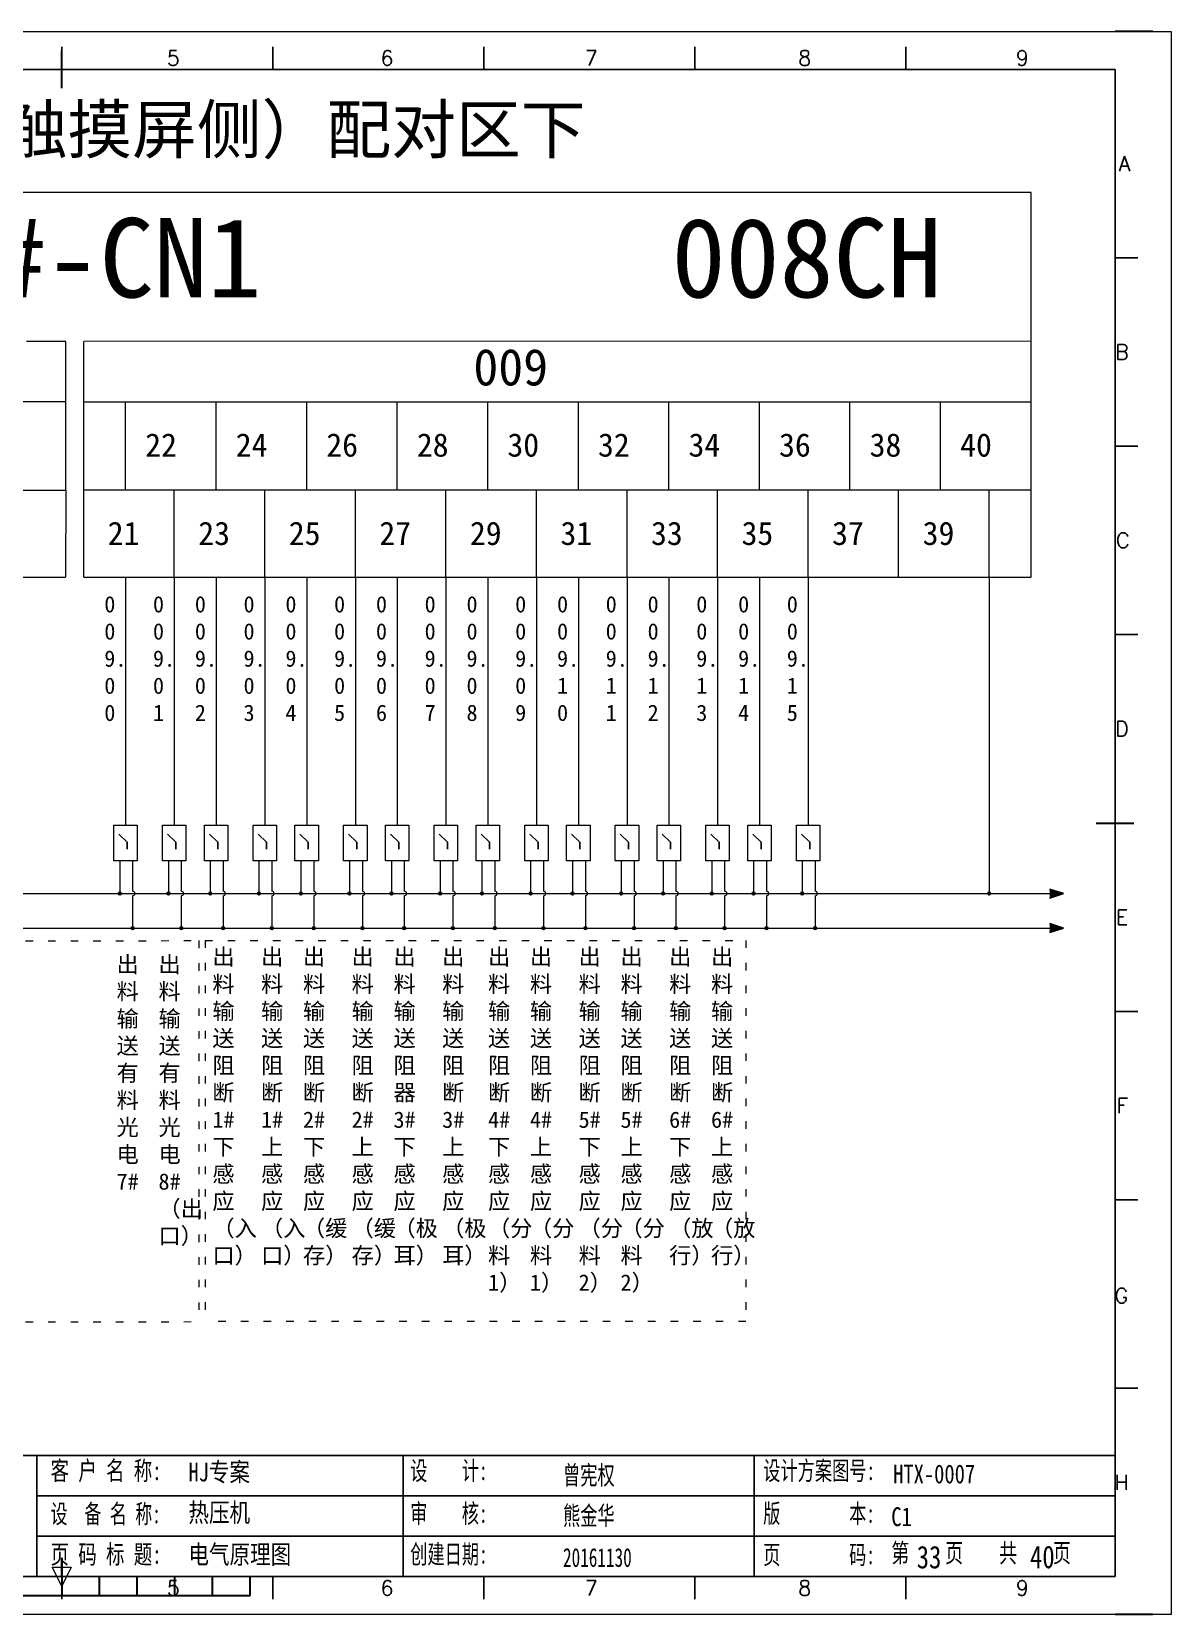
# Model space of a CAD drawing. Extents: x 35123 to 43919, y -4314 to -326.
# Drawn here: x 37091.7 to 37242.9, y -3963.9 to -3753.9 of the extents above; entities that cross this region are included whole.
import ezdxf
from ezdxf.enums import TextEntityAlignment as Align

# ---------------------------------------------------------------- set-up
doc = ezdxf.new("R2010")
doc.units = 0
doc.header["$MEASUREMENT"] = 0
doc.linetypes.add('2', pattern=[15, 1, -2, 1, -2, 1, -2, 1, -2, 1, -2])
doc.linetypes.add('ACAD_ISO02W100', pattern=[15, 12, -3])
for name, color, linetype in [('AE_BOR', 1, 'Continuous'), ('SYMS', 7, 'Continuous'), ('细实线层', 7, 'Continuous')]:
    doc.layers.add(name, color=color, linetype=linetype)
doc.styles.add('Standard0.67', font='', dxfattribs={"width": 0.67})
doc.styles.add('Standard_0.8', font='SimSun.ttf', dxfattribs={"width": 0.8})
doc.styles.add('WD', font='romans.shx', dxfattribs={"bigfont": 'gbcbig.shx'})
doc.styles.add('宋', font='SimSun.ttf', dxfattribs={"width": 0.7})
doc.styles.get('Standard0.67').set_extended_font_data('FangSong_GB2312')

# ---------------------------------------------------------------- blocks, each defined once
blk = doc.blocks.new('gb_a2_a')
for p, q in [((584, 410), (25, 410)), ((584, 10), (584, 410)), ((25, 10), (584, 10))]:
    blk.add_line(p, q)
at = {"layer": 'AE_BOR', "color": 1, "lineweight": 15}
for p, q in [((4.93, 420), (598.93, 420)), ((598.93, 420), (598.93, 0)), ((304.5, 7.5), (302, 12.5)), ((302, 12.5), (307, 12.5)), ((307, 12.5), (304.5, 7.5)), ((598.93, 0), (4.93, 0))]:
    blk.add_line(p, q, dxfattribs=at)
at = {"layer": 'AE_BOR', "lineweight": 30}
for p, q in [((594, 420), (584, 420)), ((594, 0), (584, 0))]:
    blk.add_line(p, q, dxfattribs=at)
at = {"layer": 'AE_BOR'}
for p, q in [((304.5, 410), (304.5, 416)), ((360.5, 410), (360.5, 416)), ((416.5, 410), (416.5, 416)), ((472.5, 410), (472.5, 416)), ((528.5, 410), (528.5, 416)), ((584, 360), (590, 360)), ((584, 310), (590, 310)), ((584, 260), (590, 260)), ((584, 160), (590, 160)), ((584, 110), (590, 110)), ((584, 60), (590, 60)), ((304.5, 10), (304.5, 4)), ((360.5, 10), (360.5, 4)), ((416.5, 10), (416.5, 4)), ((472.5, 10), (472.5, 4)), ((528.5, 10), (528.5, 4))]:
    blk.add_line(p, q, dxfattribs=at)
at = {"layer": 'AE_BOR', "color": 2, "lineweight": 30}
for p, q in [((304.5, 405), (304.5, 415)), ((579, 210), (589, 210)), ((304.5, 10), (304.5, 15)), ((304.5, 15), (304.5, 5)), ((304.5, 10), (304.5, 5)), ((314.5, 5), (314.5, 10)), ((324.5, 5), (324.5, 10)), ((334.5, 5), (334.5, 10)), ((344.5, 5), (344.5, 10)), ((354.5, 5), (354.5, 10)), ((254.5, 5), (354.5, 5))]:
    blk.add_line(p, q, dxfattribs=at)
at = {"layer": 'AE_BOR', "style": 'WD'}
for s, p in [('5', (334.12, 411)), ('6', (390.81, 411)), ('7', (445.01, 411)), ('8', (501.67, 411)), ('9', (559.4, 411)), ('5', (334.12, 5)), ('6', (390.81, 5)), ('7', (445.01, 5)), ('8', (501.67, 5)), ('9', (559.4, 5))]:
    blk.add_text(s, height=4, dxfattribs=at).set_placement(p, align=Align.CENTER)
for s, p in [('A', (588.05, 385)), ('B', (587.67, 335)), ('C', (587.86, 285)), ('D', (587.67, 235)), ('E', (587.48, 185)), ('F', (587.48, 135)), ('F', (587.48, 135)), ('G', (587.48, 84.56)), ('H', (587.67, 35))]:
    blk.add_text(s, height=4, dxfattribs=at).set_placement(p, align=Align.MIDDLE_RIGHT)
blk = doc.blocks.new('WDDOT')
blk.add_hatch(color=256).paths.add_polyline_path([(0.5, 0, 1), (-0.5, 0, 1)])
blk.add_circle((0, 0), 0.5)

msp = doc.modelspace()

# ---------------------------------------------------------------- hatches: boundary and pattern name
h = msp.add_hatch(color=256)
edge = h.paths.add_edge_path()
edge.add_arc((37103.389, -3868.228), 0.177, 0, 360)
h = msp.add_hatch(color=256)
edge = h.paths.add_edge_path()
edge.add_arc((37109.846, -3868.228), 0.177, 0, 360)
h = msp.add_hatch(color=256)
edge = h.paths.add_edge_path()
edge.add_arc((37115.402, -3868.228), 0.177, 0, 360)
h = msp.add_hatch(color=256)
edge = h.paths.add_edge_path()
edge.add_arc((37121.859, -3868.228), 0.177, 0, 360)
h = msp.add_hatch(color=256)
edge = h.paths.add_edge_path()
edge.add_arc((37127.415, -3868.228), 0.177, 0, 360)
h = msp.add_hatch(color=256)
edge = h.paths.add_edge_path()
edge.add_arc((37133.872, -3868.228), 0.177, 0, 360)
h = msp.add_hatch(color=256)
edge = h.paths.add_edge_path()
edge.add_arc((37139.429, -3868.228), 0.177, 0, 360)
h = msp.add_hatch(color=256)
edge = h.paths.add_edge_path()
edge.add_arc((37145.885, -3868.228), 0.177, 0, 360)
h = msp.add_hatch(color=256)
edge = h.paths.add_edge_path()
edge.add_arc((37151.442, -3868.228), 0.177, 0, 360)
h = msp.add_hatch(color=256)
edge = h.paths.add_edge_path()
edge.add_arc((37157.898, -3868.228), 0.177, 0, 360)
h = msp.add_hatch(color=256)
edge = h.paths.add_edge_path()
edge.add_arc((37163.455, -3868.228), 0.177, 0, 360)
h = msp.add_hatch(color=256)
edge = h.paths.add_edge_path()
edge.add_arc((37169.912, -3868.228), 0.177, 0, 360)
h = msp.add_hatch(color=256)
edge = h.paths.add_edge_path()
edge.add_arc((37175.468, -3868.228), 0.177, 0, 360)
h = msp.add_hatch(color=256)
edge = h.paths.add_edge_path()
edge.add_arc((37181.925, -3868.228), 0.177, 0, 360)
h = msp.add_hatch(color=256)
edge = h.paths.add_edge_path()
edge.add_arc((37187.481, -3868.228), 0.177, 0, 360)
h = msp.add_hatch(color=256)
edge = h.paths.add_edge_path()
edge.add_arc((37193.938, -3868.228), 0.177, 0, 360)
h = msp.add_hatch(color=256)
edge = h.paths.add_edge_path()
edge.add_arc((37218.739, -3868.226), 0.177, 0, 360)
for points in [[(37228.606, -3868.226), (37226.743, -3868.823), (37226.743, -3867.629)], [(37228.606, -3872.809), (37226.743, -3873.406), (37226.743, -3872.213)]]:
    msp.add_hatch(color=256).paths.add_polyline_path(points)
h = msp.add_hatch(color=256)
edge = h.paths.add_edge_path()
edge.add_arc((37105.094, -3872.811), 0.177, 0, 360)
h = msp.add_hatch(color=256)
edge = h.paths.add_edge_path()
edge.add_arc((37111.551, -3872.811), 0.177, 0, 360)
h = msp.add_hatch(color=256)
edge = h.paths.add_edge_path()
edge.add_arc((37117.107, -3872.811), 0.177, 0, 360)
h = msp.add_hatch(color=256)
edge = h.paths.add_edge_path()
edge.add_arc((37123.564, -3872.811), 0.177, 0, 360)
h = msp.add_hatch(color=256)
edge = h.paths.add_edge_path()
edge.add_arc((37129.121, -3872.811), 0.177, 0, 360)
h = msp.add_hatch(color=256)
edge = h.paths.add_edge_path()
edge.add_arc((37135.577, -3872.811), 0.177, 0, 360)
h = msp.add_hatch(color=256)
edge = h.paths.add_edge_path()
edge.add_arc((37141.134, -3872.811), 0.177, 0, 360)
h = msp.add_hatch(color=256)
edge = h.paths.add_edge_path()
edge.add_arc((37147.59, -3872.811), 0.177, 0, 360)
h = msp.add_hatch(color=256)
edge = h.paths.add_edge_path()
edge.add_arc((37153.147, -3872.811), 0.177, 0, 360)
h = msp.add_hatch(color=256)
edge = h.paths.add_edge_path()
edge.add_arc((37159.604, -3872.811), 0.177, 0, 360)
h = msp.add_hatch(color=256)
edge = h.paths.add_edge_path()
edge.add_arc((37165.16, -3872.811), 0.177, 0, 360)
h = msp.add_hatch(color=256)
edge = h.paths.add_edge_path()
edge.add_arc((37171.617, -3872.811), 0.177, 0, 360)
h = msp.add_hatch(color=256)
edge = h.paths.add_edge_path()
edge.add_arc((37177.173, -3872.811), 0.177, 0, 360)
h = msp.add_hatch(color=256)
edge = h.paths.add_edge_path()
edge.add_arc((37183.63, -3872.811), 0.177, 0, 360)
h = msp.add_hatch(color=256)
edge = h.paths.add_edge_path()
edge.add_arc((37189.187, -3872.811), 0.177, 0, 360)
h = msp.add_hatch(color=256)
edge = h.paths.add_edge_path()
edge.add_arc((37195.643, -3872.811), 0.177, 0, 360)

# ---------------------------------------------------------------- linework, layer by layer
at = {"lineweight": 0}
for p, q in [((37224.286, -3775.222), (36970.513, -3775.204)), ((37224.298, -3826.263), (37224.286, -3775.222)), ((37096.212, -3803.005), (36970.51, -3803.005)), ((37096.212, -3814.686), (37096.212, -3803.005)), ((37098.621, -3802.987), (37224.292, -3802.985)), ((37104.163, -3814.679), (37104.163, -3802.999)), ((37116.176, -3814.679), (37116.176, -3802.999)), ((37128.19, -3814.679), (37128.19, -3802.999)), ((37140.203, -3814.679), (37140.203, -3802.999)), ((37152.216, -3814.679), (37152.216, -3802.999)), ((37164.229, -3814.679), (37164.229, -3802.999)), ((37176.242, -3814.679), (37176.242, -3802.999)), ((37188.256, -3814.679), (37188.256, -3802.999)), ((37200.269, -3814.679), (37200.269, -3802.999)), ((37212.282, -3814.679), (37212.282, -3802.999)), ((36970.523, -3814.686), (37096.212, -3814.686)), ((37098.607, -3814.679), (37224.295, -3814.679)), ((37098.607, -3814.679), (37104.163, -3814.679)), ((37110.62, -3826.238), (37110.62, -3814.679)), ((37122.633, -3826.238), (37122.633, -3814.679)), ((37134.646, -3826.238), (37134.646, -3814.679)), ((37146.659, -3826.238), (37146.659, -3814.679)), ((37158.673, -3826.238), (37158.673, -3814.679)), ((37170.686, -3826.238), (37170.686, -3814.679)), ((37182.699, -3826.238), (37182.699, -3814.679)), ((37194.712, -3826.238), (37194.712, -3814.679)), ((37206.725, -3826.238), (37206.725, -3814.679)), ((37218.739, -3826.238), (37218.739, -3814.679)), ((36970.523, -3826.245), (37096.211, -3826.245)), ((37098.621, -3826.245), (37224.298, -3826.263)), ((37104.163, -3826.238), (37104.163, -3859.153)), ((37110.62, -3826.238), (37110.62, -3859.153)), ((37116.176, -3826.238), (37116.176, -3859.153)), ((37122.633, -3826.238), (37122.633, -3859.153)), ((37128.19, -3826.238), (37128.19, -3859.153)), ((37134.646, -3826.238), (37134.646, -3859.153)), ((37140.203, -3826.238), (37140.203, -3859.153)), ((37146.659, -3826.238), (37146.659, -3859.153)), ((37152.216, -3826.238), (37152.216, -3859.153)), ((37158.673, -3826.238), (37158.673, -3859.153)), ((37164.229, -3826.238), (37164.229, -3859.153)), ((37170.686, -3826.238), (37170.686, -3859.153)), ((37176.242, -3826.238), (37176.242, -3859.153)), ((37182.699, -3826.238), (37182.699, -3859.153)), ((37188.256, -3826.238), (37188.256, -3859.153)), ((37194.712, -3826.238), (37194.712, -3859.153)), ((37218.739, -3826.245), (37218.739, -3868.226)), ((37103.389, -3863.884), (37103.389, -3868.228)), ((37105.094, -3863.884), (37105.094, -3867.917)), ((37109.846, -3863.884), (37109.846, -3868.228)), ((37111.551, -3863.884), (37111.551, -3867.917)), ((37115.402, -3863.884), (37115.402, -3868.228)), ((37117.107, -3863.884), (37117.107, -3867.917)), ((37121.859, -3863.884), (37121.859, -3868.228)), ((37123.564, -3863.884), (37123.564, -3867.917)), ((37127.415, -3863.884), (37127.415, -3868.228)), ((37129.121, -3863.884), (37129.121, -3867.917)), ((37133.872, -3863.884), (37133.872, -3868.228)), ((37135.577, -3863.884), (37135.577, -3867.917)), ((37139.429, -3863.884), (37139.429, -3868.228)), ((37141.134, -3863.884), (37141.134, -3867.917)), ((37145.885, -3863.884), (37145.885, -3868.228)), ((37147.59, -3863.884), (37147.59, -3867.917)), ((37151.442, -3863.884), (37151.442, -3868.228)), ((37153.147, -3863.884), (37153.147, -3867.917)), ((37157.898, -3863.884), (37157.898, -3868.228)), ((37159.604, -3863.884), (37159.604, -3867.917)), ((37163.455, -3863.884), (37163.455, -3868.228)), ((37165.16, -3863.884), (37165.16, -3867.917)), ((37169.912, -3863.884), (37169.912, -3868.228)), ((37171.617, -3863.884), (37171.617, -3867.917)), ((37175.468, -3863.884), (37175.468, -3868.228)), ((37177.173, -3863.884), (37177.173, -3867.917)), ((37181.925, -3863.884), (37181.925, -3868.228)), ((37183.63, -3863.884), (37183.63, -3867.917)), ((37187.481, -3863.884), (37187.481, -3868.228)), ((37189.187, -3863.884), (37189.187, -3867.917)), ((37193.938, -3863.884), (37193.938, -3868.228)), ((37195.643, -3863.884), (37195.643, -3867.917)), ((36972.262, -3868.226), (37228.606, -3868.226)), ((37105.094, -3868.522), (37105.094, -3872.803)), ((37111.551, -3868.522), (37111.551, -3872.803)), ((37117.107, -3868.522), (37117.107, -3872.803)), ((37123.564, -3868.522), (37123.564, -3872.803)), ((37129.121, -3868.522), (37129.121, -3872.803)), ((37135.577, -3868.522), (37135.577, -3872.803)), ((37141.134, -3868.522), (37141.134, -3872.803)), ((37147.59, -3868.522), (37147.59, -3872.803)), ((37153.147, -3868.522), (37153.147, -3872.803)), ((37159.604, -3868.522), (37159.604, -3872.803)), ((37165.16, -3868.522), (37165.16, -3872.803)), ((37171.617, -3868.522), (37171.617, -3872.803)), ((37177.173, -3868.522), (37177.173, -3872.803)), ((37183.63, -3868.522), (37183.63, -3872.803)), ((37189.187, -3868.522), (37189.187, -3872.803)), ((37195.643, -3868.522), (37195.643, -3872.803)), ((36972.262, -3872.809), (37228.606, -3872.809))]:
    msp.add_line(p, q, dxfattribs=at)
at = {"linetype": 'ACAD_ISO02W100'}
for p, q in [((37104.375, -3861.423), (37103.269, -3860.351)), ((37104.372, -3862.33), (37104.375, -3861.423)), ((37110.831, -3861.423), (37109.725, -3860.351)), ((37110.829, -3862.33), (37110.831, -3861.423)), ((37116.388, -3861.423), (37115.282, -3860.351)), ((37116.386, -3862.33), (37116.388, -3861.423)), ((37122.845, -3861.423), (37121.738, -3860.351)), ((37122.842, -3862.33), (37122.845, -3861.423)), ((37128.401, -3861.423), (37127.295, -3860.351)), ((37128.399, -3862.33), (37128.401, -3861.423)), ((37134.858, -3861.423), (37133.752, -3860.351)), ((37134.855, -3862.33), (37134.858, -3861.423)), ((37140.414, -3861.423), (37139.308, -3860.351)), ((37140.412, -3862.33), (37140.414, -3861.423)), ((37146.871, -3861.423), (37145.765, -3860.351)), ((37146.869, -3862.33), (37146.871, -3861.423)), ((37152.428, -3861.423), (37151.321, -3860.351)), ((37152.425, -3862.33), (37152.428, -3861.423)), ((37158.884, -3861.423), (37157.778, -3860.351)), ((37158.882, -3862.33), (37158.884, -3861.423)), ((37164.441, -3861.423), (37163.335, -3860.351)), ((37164.438, -3862.33), (37164.441, -3861.423)), ((37170.897, -3861.423), (37169.791, -3860.351)), ((37170.895, -3862.33), (37170.897, -3861.423)), ((37176.454, -3861.423), (37175.348, -3860.351)), ((37176.452, -3862.33), (37176.454, -3861.423)), ((37182.911, -3861.423), (37181.804, -3860.351)), ((37182.908, -3862.33), (37182.911, -3861.423)), ((37188.467, -3861.423), (37187.361, -3860.351)), ((37188.465, -3862.33), (37188.467, -3861.423)), ((37194.924, -3861.423), (37193.818, -3860.351)), ((37194.921, -3862.33), (37194.924, -3861.423))]:
    msp.add_line(p, q, dxfattribs=at)
for p, q in [((37228.606, -3868.226), (37226.743, -3867.629)), ((37228.606, -3868.226), (37226.743, -3868.823)), ((37228.606, -3872.809), (37226.743, -3872.213)), ((37228.606, -3872.809), (37226.743, -3873.406)), ((37092.402, -3948.146), (37136.654, -3948.146)), ((37136.654, -3948.146), (37205.44, -3948.146)), ((37205.44, -3948.146), (37235.437, -3948.146)), ((37092.402, -3953.508), (37136.654, -3953.508)), ((37136.654, -3953.508), (37205.44, -3953.508)), ((37205.44, -3953.508), (37235.437, -3953.508)), ((37076.704, -3958.87), (37136.654, -3958.87)), ((37136.654, -3958.87), (37205.44, -3958.87))]:
    msp.add_line(p, q)
at = {"linetype": '2', "lineweight": 0}
for p, q in [((37033.878, -3874.593), (37113.869, -3874.475)), ((37113.869, -3874.475), (37113.869, -3925.033)), ((37114.71, -3874.445), (37186.461, -3874.445)), ((37114.71, -3874.445), (37114.71, -3925.004)), ((37186.461, -3874.445), (37186.461, -3925.004)), ((37033.878, -3925.151), (37113.869, -3925.033)), ((37186.461, -3925.004), (37114.71, -3925.004))]:
    msp.add_line(p, q, dxfattribs=at)
at = {"ltscale": 2}
for p, q in [((37076.704, -3942.785), (37235.437, -3942.785)), ((37092.402, -3942.785), (37092.402, -3958.87)), ((37140.968, -3958.87), (37140.968, -3942.785)), ((37187.548, -3958.87), (37187.548, -3942.785)), ((37205.44, -3958.87), (37235.437, -3958.87))]:
    msp.add_line(p, q, dxfattribs=at)
at = {"lineweight": 9, "ltscale": 0.1}
msp.add_line((37167.065, -3942.785), (37196.527, -3942.785), dxfattribs=at)
at = {"lineweight": 0}
for points in [[(37102.61, -3859.153), (37105.717, -3859.153), (37105.717, -3863.884), (37102.61, -3863.884)], [(37109.066, -3859.153), (37112.174, -3859.153), (37112.174, -3863.884), (37109.066, -3863.884)], [(37114.623, -3859.153), (37117.73, -3859.153), (37117.73, -3863.884), (37114.623, -3863.884)], [(37121.079, -3859.153), (37124.187, -3859.153), (37124.187, -3863.884), (37121.079, -3863.884)], [(37126.636, -3859.153), (37129.743, -3859.153), (37129.743, -3863.884), (37126.636, -3863.884)], [(37133.093, -3859.153), (37136.2, -3859.153), (37136.2, -3863.884), (37133.093, -3863.884)], [(37138.649, -3859.153), (37141.757, -3859.153), (37141.757, -3863.884), (37138.649, -3863.884)], [(37145.106, -3859.153), (37148.213, -3859.153), (37148.213, -3863.884), (37145.106, -3863.884)], [(37150.662, -3859.153), (37153.77, -3859.153), (37153.77, -3863.884), (37150.662, -3863.884)], [(37157.119, -3859.153), (37160.226, -3859.153), (37160.226, -3863.884), (37157.119, -3863.884)], [(37162.676, -3859.153), (37165.783, -3859.153), (37165.783, -3863.884), (37162.676, -3863.884)], [(37169.132, -3859.153), (37172.24, -3859.153), (37172.24, -3863.884), (37169.132, -3863.884)], [(37174.689, -3859.153), (37177.796, -3859.153), (37177.796, -3863.884), (37174.689, -3863.884)], [(37181.145, -3859.153), (37184.253, -3859.153), (37184.253, -3863.884), (37181.145, -3863.884)], [(37186.702, -3859.153), (37189.809, -3859.153), (37189.809, -3863.884), (37186.702, -3863.884)], [(37193.159, -3859.153), (37196.266, -3859.153), (37196.266, -3863.884), (37193.159, -3863.884)]]:
    msp.add_lwpolyline(points, close=True, dxfattribs=at)
for centre in [(37103.389, -3868.228), (37109.846, -3868.228), (37115.402, -3868.228), (37121.859, -3868.228), (37127.415, -3868.228), (37133.872, -3868.228), (37139.429, -3868.228), (37145.885, -3868.228), (37151.442, -3868.228), (37157.898, -3868.228), (37163.455, -3868.228), (37169.912, -3868.228), (37175.468, -3868.228), (37181.925, -3868.228), (37187.481, -3868.228), (37193.938, -3868.228), (37218.739, -3868.226), (37105.094, -3872.811), (37111.551, -3872.811), (37117.107, -3872.811), (37123.564, -3872.811), (37129.121, -3872.811), (37135.577, -3872.811), (37141.134, -3872.811), (37147.59, -3872.811), (37153.147, -3872.811), (37159.604, -3872.811), (37165.16, -3872.811), (37171.617, -3872.811), (37177.173, -3872.811), (37183.63, -3872.811), (37189.187, -3872.811), (37195.643, -3872.811)]:
    msp.add_circle(centre, 0.177)
for centre in [(37105.094, -3868.22), (37111.551, -3868.22), (37117.107, -3868.22), (37123.564, -3868.22), (37129.121, -3868.22), (37135.577, -3868.22), (37141.134, -3868.22), (37147.59, -3868.22), (37153.147, -3868.22), (37159.604, -3868.22), (37165.16, -3868.22), (37171.617, -3868.22), (37177.173, -3868.22), (37183.63, -3868.22), (37189.187, -3868.22), (37195.643, -3868.22)]:
    msp.add_arc(centre, 0.302, 270, 90, dxfattribs=at)
at = {"layer": '细实线层', "lineweight": 0}
for p, q in [((37096.212, -3794.967), (37090.995, -3794.967)), ((37096.212, -3803.005), (37096.212, -3794.967)), ((37224.29, -3794.935), (37098.607, -3794.961)), ((37098.607, -3826.238), (37098.607, -3794.961)), ((37096.212, -3814.686), (37096.211, -3826.245))]:
    msp.add_line(p, q, dxfattribs=at)

# ---------------------------------------------------------------- block references
at = {"xscale": 0.5, "yscale": 0.5, "zscale": 0.5}
msp.add_blockref('gb_a2_a', (36943.437, -3963.87), dxfattribs=at)
at = {"layer": 'SYMS', "lineweight": -3, "xscale": 0.2249999999999091, "yscale": 0.2250000000000227, "zscale": 0.225}
for p in [(37103.389, -3868.228), (37103.389, -3868.228), (37109.846, -3868.228), (37109.846, -3868.228), (37115.402, -3868.228), (37115.402, -3868.228), (37121.859, -3868.228), (37121.859, -3868.228), (37127.415, -3868.228), (37127.415, -3868.228), (37133.872, -3868.228), (37133.872, -3868.228), (37139.429, -3868.228), (37139.429, -3868.228), (37145.885, -3868.228), (37145.885, -3868.228), (37151.442, -3868.228), (37151.442, -3868.228), (37157.898, -3868.228), (37157.898, -3868.228), (37163.455, -3868.228), (37163.455, -3868.228), (37169.912, -3868.228), (37169.912, -3868.228), (37175.468, -3868.228), (37175.468, -3868.228), (37181.925, -3868.228), (37181.925, -3868.228), (37187.481, -3868.228), (37187.481, -3868.228), (37193.938, -3868.228), (37193.938, -3868.228), (37218.739, -3868.226), (37218.739, -3868.226), (37105.094, -3872.811), (37105.094, -3872.811), (37111.551, -3872.811), (37111.551, -3872.811), (37117.107, -3872.811), (37117.107, -3872.811), (37123.564, -3872.811), (37123.564, -3872.811), (37129.121, -3872.811), (37129.121, -3872.811), (37135.577, -3872.811), (37135.577, -3872.811), (37141.134, -3872.811), (37141.134, -3872.811), (37147.59, -3872.811), (37147.59, -3872.811), (37153.147, -3872.811), (37153.147, -3872.811), (37159.604, -3872.811), (37159.604, -3872.811), (37165.16, -3872.811), (37165.16, -3872.811), (37171.617, -3872.811), (37171.617, -3872.811), (37177.173, -3872.811), (37177.173, -3872.811), (37183.63, -3872.811), (37183.63, -3872.811), (37189.187, -3872.811), (37189.187, -3872.811), (37195.643, -3872.811), (37195.643, -3872.811)]:
    msp.add_blockref('WDDOT', p, dxfattribs=at)

# ---------------------------------------------------------------- texts
at = {"lineweight": 0, "attachment_point": 1}
for s, insert, char_height, width in [('{\\fSimSun|b0|i0|c134|p2;安装在A侧（触摸屏侧）配对区下}', (37040.594, -3763.694), 6.3, 141.24916), ('{\\fSimSun|b0|i0|c134|p2;3#-CN1 }', (37079.236, -3778.605), 10.53, 52.20126), ('{\\fSimSun|b0|i0|c134|p2;008CH  }', (37176.603, -3778.605), 10.53, 52.20126), ('{\\fSimSun|b0|i0|c134|p2;009}', (37150.302, -3795.952), 4.86, 21.99547), ('{\\fSimSun|b0|i0|c134|p2;22}', (37106.764, -3807.162), 3.09582, 6.79376), ('{\\fSimSun|b0|i0|c134|p2;24}', (37118.777, -3807.162), 3.09582, 6.79376), ('{\\fSimSun|b0|i0|c134|p2;26}', (37130.791, -3807.162), 3.09582, 6.79376), ('{\\fSimSun|b0|i0|c134|p2;28}', (37142.804, -3807.162), 3.09582, 6.79376), ('{\\fSimSun|b0|i0|c134|p2;30}', (37154.817, -3807.162), 3.09582, 6.79376), ('{\\fSimSun|b0|i0|c134|p2;32}', (37166.83, -3807.162), 3.09582, 6.79376), ('{\\fSimSun|b0|i0|c134|p2;34}', (37178.843, -3807.162), 3.09582, 6.79376), ('{\\fSimSun|b0|i0|c134|p2;36}', (37190.857, -3807.162), 3.09582, 6.79376), ('{\\fSimSun|b0|i0|c134|p2;38}', (37202.87, -3807.162), 3.09582, 6.79376), ('{\\fSimSun|b0|i0|c134|p2;40}', (37214.883, -3807.162), 3.09582, 6.79376), ('{\\fSimSun|b0|i0|c134|p2;21}', (37101.789, -3818.887), 3.09582, 6.79376), ('{\\fSimSun|b0|i0|c134|p2;23}', (37113.802, -3818.887), 3.09582, 6.79376), ('{\\fSimSun|b0|i0|c134|p2;25}', (37125.815, -3818.887), 3.09582, 6.79376), ('{\\fSimSun|b0|i0|c134|p2;27}', (37137.828, -3818.887), 3.09582, 6.79376), ('{\\fSimSun|b0|i0|c134|p2;29}', (37149.841, -3818.887), 3.09582, 6.79376), ('{\\fSimSun|b0|i0|c134|p2;31}', (37161.855, -3818.887), 3.09582, 6.79376), ('{\\fSimSun|b0|i0|c134|p2;33}', (37173.868, -3818.887), 3.09582, 6.79376), ('{\\fSimSun|b0|i0|c134|p2;35}', (37185.881, -3818.887), 3.09582, 6.79376), ('{\\fSimSun|b0|i0|c134|p2;37}', (37197.894, -3818.887), 3.09582, 6.79376), ('{\\fSimSun|b0|i0|c134|p2;39}', (37209.907, -3818.887), 3.09582, 6.79376), ('{\\f@SimHei|b0|i0|c134|p49;0\\P0\\P9.\\P0\\P0}', (37101.337, -3828.767), 2.16, 3.85255), ('{\\f@SimHei|b0|i0|c134|p49;0\\P0\\P9.\\P0\\P1}', (37107.794, -3828.767), 2.16, 3.85255), ('{\\f@SimHei|b0|i0|c134|p49;0\\P0\\P9.\\P0\\P2}', (37113.351, -3828.767), 2.16, 3.85255), ('{\\f@SimHei|b0|i0|c134|p49;0\\P0\\P9.\\P0\\P3}', (37119.807, -3828.767), 2.16, 3.85255), ('{\\f@SimHei|b0|i0|c134|p49;0\\P0\\P9.\\P0\\P4}', (37125.364, -3828.767), 2.16, 3.85255), ('{\\f@SimHei|b0|i0|c134|p49;0\\P0\\P9.\\P0\\P5}', (37131.82, -3828.767), 2.16, 3.85255), ('{\\f@SimHei|b0|i0|c134|p49;0\\P0\\P9.\\P0\\P6}', (37137.377, -3828.767), 2.16, 3.85255), ('{\\f@SimHei|b0|i0|c134|p49;0\\P0\\P9.\\P0\\P7}', (37143.834, -3828.767), 2.16, 3.85255), ('{\\f@SimHei|b0|i0|c134|p49;0\\P0\\P9.\\P0\\P8}', (37149.39, -3828.767), 2.16, 3.85255), ('{\\f@SimHei|b0|i0|c134|p49;0\\P0\\P9.\\P0\\P9}', (37155.847, -3828.767), 2.16, 3.85255), ('{\\f@SimHei|b0|i0|c134|p49;0\\P0\\P9.\\P1\\P0}', (37161.403, -3828.767), 2.16, 3.85255), ('{\\f@SimHei|b0|i0|c134|p49;0\\P0\\P9.\\P1\\P1}', (37167.86, -3828.767), 2.16, 3.85255), ('{\\f@SimHei|b0|i0|c134|p49;0\\P0\\P9.\\P1\\P2}', (37173.417, -3828.767), 2.16, 3.85255), ('{\\f@SimHei|b0|i0|c134|p49;0\\P0\\P9.\\P1\\P3}', (37179.873, -3828.767), 2.16, 3.85255), ('{\\f@SimHei|b0|i0|c134|p49;0\\P0\\P9.\\P1\\P4}', (37185.43, -3828.767), 2.16, 3.85255), ('{\\f@SimHei|b0|i0|c134|p49;0\\P0\\P9.\\P1\\P5}', (37191.886, -3828.767), 2.16, 3.85255), ('{\\fSimSun|b0|i0|c134|p2;出料输送有料光电7#}', (37102.969, -3876.557), 2.16, 3.85255), ('{\\fSimSun|b0|i0|c134|p2;出料输送有料光电8#\\P（出口）}', (37108.526, -3876.557), 2.16, 3.85255), ('{\\fSimSun|b0|i0|c134|p2;出料输送阻断1#下感应\\P（入口）}', (37115.678, -3875.552), 2.16, 3.85255), ('{\\fSimSun|b0|i0|c134|p2;出料输送阻断1#上感应\\P（入口）}', (37122.135, -3875.552), 2.16, 3.85255), ('{\\fSimSun|b0|i0|c134|p2;出料输送阻断2#下感应\\P（缓存）}', (37127.692, -3875.552), 2.16, 3.85255), ('{\\fSimSun|b0|i0|c134|p2;出料输送阻断2#上感应\\P（缓存）}', (37134.148, -3875.552), 2.16, 3.85255), ('{\\fSimSun|b0|i0|c134|p2;出料输送阻器3#下感应\\P（极耳）}', (37139.705, -3875.552), 2.16, 3.85255), ('{\\fSimSun|b0|i0|c134|p2;出料输送阻断3#上感应\\P（极耳）}', (37146.161, -3875.552), 2.16, 3.85255), ('{\\fSimSun|b0|i0|c134|p2;出料输送阻断4#下感应（分料1）}', (37152.249, -3875.552), 2.16, 3.85255), ('{\\fSimSun|b0|i0|c134|p2;出料输送阻断4#上感应\\P（分料1）}', (37157.806, -3875.552), 2.16, 3.85255), ('{\\fSimSun|b0|i0|c134|p2;出料输送阻断5#下感应（分料2）}', (37164.262, -3875.552), 2.16, 3.85255), ('{\\fSimSun|b0|i0|c134|p2;出料输送阻断5#上感应\\P（分料2）}', (37169.819, -3875.552), 2.16, 3.85255), ('{\\fSimSun|b0|i0|c134|p2;出料输送阻断6#下感应\\P（放行）}', (37176.275, -3875.552), 2.16, 3.85255), ('{\\fSimSun|b0|i0|c134|p2;出料输送阻断6#上感应\\P（放行）}', (37181.832, -3875.552), 2.16, 3.85255)]:
    msp.add_mtext(s, dxfattribs=dict(at, insert=insert, char_height=char_height, width=width))
at = {"ltscale": 2, "attachment_point": 1}
for s, insert, char_height, width, style in [('{\\fSimSun|b0|i0|c134|p2;\\W0.72;客 户 名 称:}', (37094.206, -3943.553), 2.5, 16.24768, 'Standard0.67'), ('HJ专案', (37112.493, -3943.727), 2.5, 33.90777, 'Standard_0.8'), ('{\\fSimSun|b0|i0|c134|p2;设    计:}', (37141.92, -3943.553), 2.5, 12.03121, 'Standard0.67'), ('{\\fSimSun|b0|i0|c134|p2;曾宪权}', (37162.197, -3944.155), 2.5, 12.03121, 'Standard0.67'), ('{\\fSimSun|b0|i0|c134|p2;设计方案图号:}', (37188.753, -3943.553), 2.5, 15.1644, 'Standard0.67'), ('{\\f@SimSun|b0|i0|c134|p2;HTX-0007}', (37205.992, -3943.994), 2.5, 33.90777, 'Standard_0.8'), ('{\\fSimSun|b0|i0|c134|p2;\\W0.66;设  备 名 称:}', (37094.206, -3949.282), 2.5, 15.12342, 'Standard0.67'), ('{\\fSimSun|b0|i0|c134|p2;热压机}', (37112.493, -3949.115), 2.5, 33.90777, 'Standard_0.8'), ('{\\fSimSun|b0|i0|c134|p2;审    核:}', (37141.92, -3949.227), 2.5, 12.03121, 'Standard0.67'), ('{\\fSimSun|b0|i0|c134|p2;熊金华}', (37162.197, -3949.517), 2.5, 12.03121, 'Standard0.67'), ('{\\fSimSun|b0|i0|c134|p2;版        本:}', (37188.753, -3949.227), 2.5, 16.84978, 'Standard0.67'), ('C1', (37205.752, -3949.667), 2.5, 5.97175, 'Standard_0.8'), ('{\\fSimSun|b0|i0|c134|p2;\\W0.72;页 码 标 题:}', (37094.206, -3954.65), 2.5, 15.12342, 'Standard0.67'), ('{\\fSimSun|b0|i0|c134|p2;电气原理图}', (37112.493, -3954.663), 2.5, 33.90777, 'Standard_0.8'), ('{\\fSimSun|b0|i0|c134|p2;创建日期:}', (37141.92, -3954.634), 2.5, 12.03121, 'Standard0.67'), ('第    页    共    页', (37205.75, -3954.468), 2.5, 33.90777, '宋'), ('{\\fSimSun|b0|i0|c134|p2;20161130}', (37162.197, -3955.075), 2.5, 12.03121, 'Standard0.67'), ('{\\fSimSun|b0|i0|c134|p2;页        码:}', (37188.753, -3954.713), 2.5, 15.72579, 'Standard0.67'), ('33', (37209.123, -3954.773), 3, 3.76639, 'Standard_0.8'), ('40', (37224.156, -3954.748), 3, 3.76639, 'Standard_0.8')]:
    msp.add_mtext(s, dxfattribs=dict(at, insert=insert, char_height=char_height, width=width, style=style))

doc.saveas('drawing.dxf')
